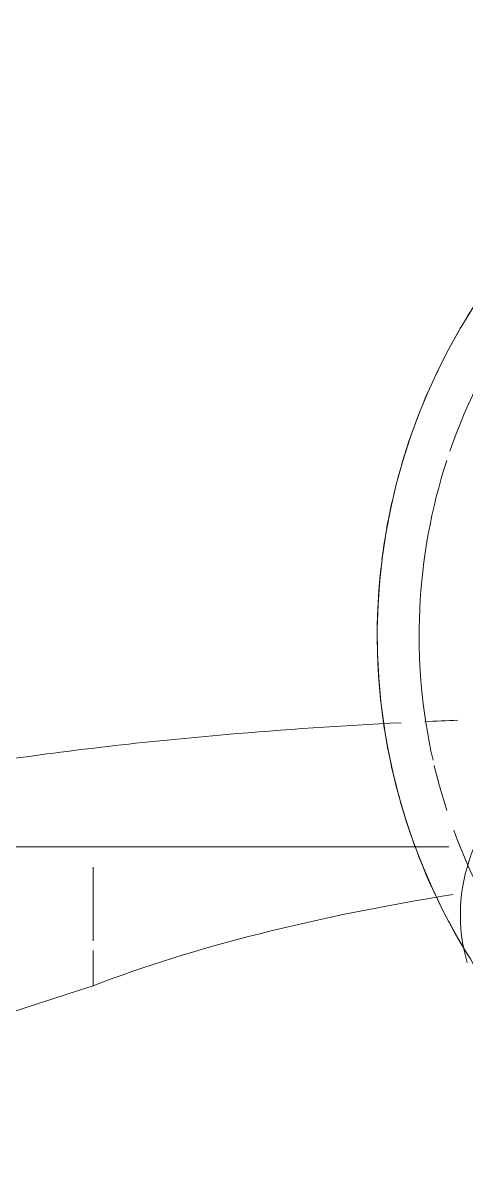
# Model space of a CAD drawing. Header units: millimetres. Extents: x -4000 to 187956, y -58990 to 162485.
# Drawn here: x 158713.2 to 158734.4, y 1800.1 to 1854.7 of the extents above; entities that cross this region are included whole.
import ezdxf

# ---------------------------------------------------------------- set-up
doc = ezdxf.new("R2010")
doc.units = ezdxf.units.MM
doc.layers.add('P-SANR-FIXT', color=6, linetype='Continuous', lineweight=9)

# ---------------------------------------------------------------- blocks, each defined once
blk = doc.blocks.new('C307 - C307-V895-FFS - TANG 1')
at = {"layer": 'P-SANR-FIXT', "color": 253}
for p, q in [((42.56, 89.707), (42.56, 88.025)), ((42.56, 87.565), (42.56, 84.05)), ((42.56, 83.089), (25.589, 83.089)), ((76.707, 83.089), (42.56, 83.089))]:
    blk.add_line(p, q, dxfattribs=at)
at = {"layer": 'P-SANR-FIXT', "color": 254}
for p, q in [((24.71, 88.597), (24.795, 88.28)), ((24.795, 88.28), (24.867, 87.959)), ((24.867, 87.959), (24.926, 87.637)), ((24.926, 87.637), (24.972, 87.312)), ((24.972, 87.312), (25.005, 86.985)), ((45.612, 83.089), (25.6, 83.089)), ((73.045, 83.089), (45.612, 83.089))]:
    blk.add_line(p, q, dxfattribs=at)
at = {"layer": 'P-SANR-FIXT', "color": 90}
for p, q in [((25.026, 86.001), (25.007, 85.673)), ((25.032, 86.329), (25.026, 86.001)), ((24.974, 85.346), (24.929, 85.021)), ((25.007, 85.673), (24.974, 85.346)), ((24.929, 85.021), (24.87, 84.698)), ((24.799, 84.378), (24.715, 84.061)), ((24.87, 84.698), (24.799, 84.378))]:
    blk.add_line(p, q, dxfattribs=at)
at = {"layer": 'P-SANR-FIXT', "color": 250, "flags": 128}
blk.add_lwpolyline([(24.403, 57.331), (25.01, 58.32), (25.577, 59.331), (26.103, 60.365), (26.587, 61.419), (27.029, 62.492), (27.428, 63.581), (27.782, 64.685), (28.093, 65.803), (28.358, 66.932), (28.578, 68.071), (28.752, 69.218), (28.881, 70.371), (28.963, 71.528), (28.998, 72.687), (28.988, 73.847), (28.931, 75.005), (28.827, 76.161), (28.678, 77.311), (28.482, 78.454), (28.242, 79.589), (27.956, 80.713), (27.625, 81.825), (27.25, 82.922), (26.831, 84.004), (26.37, 85.068), (25.866, 86.113), (25.321, 87.137), (24.735, 88.138)], dxfattribs=at)
at = {"layer": 'P-SANR-FIXT', "color": 90, "flags": 128}
blk.add_lwpolyline([(25.005, 86.985), (25.025, 86.657), (25.032, 86.329)], dxfattribs=at)
at = {"layer": 'P-SANR-FIXT', "color": 253}
for radius, start, end in [(27, 20.1353, 35.7833), (29, 25.7174, 33.0547), (27, 13.2926, 18), (27, 342, 12.7147), (29, 353.4961, 11.7784), (29, 347.2907, 352.8497), (29, 336.4222, 346.5642), (27, 308.7982, 341.0128), (29, 314.1869, 334.7976)]:
    blk.add_arc((0, 73), radius, start, end, dxfattribs=at)
at = {"layer": 'P-SANR-FIXT', "color": 250}
blk.add_arc((0, 73), 29, 11.7784, 25.7174, dxfattribs=at)
for points, knots in [([(42.56, 89.707), (49.426, 91.873), (62.348, 96.734), (84.838, 108.521), (106.16, 127.435), (115.965, 146.843), (119.281, 157.53)], [0, 0, 0, 0, 0.166667, 0.333333, 0.666667, 1, 1, 1, 1]), ([(64.5, 82.899), (61.942, 82.05), (56.425, 80.553), (46.829, 78.829), (37.11, 77.736), (30.683, 77.306), (27.852, 77.167)], [-1, -1, -1, -1, -0.75, -0.5, -0.25, -0.0599705, -0.0599705, -0.0599705, -0.0599705]), ([(147.158, 53.548), (141.715, 47.207), (129.301, 35.807), (110.04, 24.615), (92.235, 17.39), (80.045, 13.582), (70.877, 11.275), (65.448, 10.056), (61.248, 9.203), (56.941, 8.397), (52.536, 7.633), (48.753, 7.046), (45.649, 6.609), (43.276, 6.3), (40.864, 6.004), (37.602, 5.618), (33.432, 5.166), (28.273, 4.692), (23.175, 4.329), (19.755, 4.147), (18.14, 4.07)], [-1, -1, -1, -1, -0.8, -0.6, -0.5, -0.4, -0.35, -0.325, -0.3, -0.275, -0.25, -0.225, -0.2125, -0.2, -0.1875, -0.175, -0.15, -0.125, -0.1, -0.07818, -0.07818, -0.07818, -0.07818])]:
    blk.add_open_spline(points, degree=3, knots=knots, dxfattribs=at)
blk.add_open_spline([(25.391, 85.357), (31.896, 86.393), (37.745, 87.852), (42.56, 89.707)], degree=3, dxfattribs=at)
at = {"layer": 'P-SANR-FIXT', "color": 253}
blk.add_open_spline([(26.736, 77.115), (26.211, 77.092), (25.684, 77.07), (25.154, 77.05)], degree=3, dxfattribs=at)
blk = doc.blocks.new('C307 - C307-V948-FFS - TANG 1')
at = {"layer": 'P-SANR-FIXT', "color": 253}
for p, q in [((42.56, 89.707), (42.56, 88.025)), ((42.56, 87.565), (42.56, 84.05)), ((42.56, 83.089), (25.589, 83.089)), ((76.707, 83.089), (42.56, 83.089))]:
    blk.add_line(p, q, dxfattribs=at)
at = {"layer": 'P-SANR-FIXT', "color": 254}
for p, q in [((24.71, 88.597), (24.795, 88.28)), ((24.795, 88.28), (24.867, 87.959)), ((24.867, 87.959), (24.926, 87.637)), ((24.926, 87.637), (24.972, 87.312)), ((24.972, 87.312), (25.005, 86.985)), ((45.612, 83.089), (25.6, 83.089)), ((73.045, 83.089), (45.612, 83.089))]:
    blk.add_line(p, q, dxfattribs=at)
at = {"layer": 'P-SANR-FIXT', "color": 90}
for p, q in [((25.005, 86.985), (25.025, 86.657)), ((25.025, 86.657), (25.032, 86.329)), ((25.026, 86.001), (25.007, 85.673)), ((25.032, 86.329), (25.026, 86.001)), ((24.974, 85.346), (24.929, 85.021)), ((25.007, 85.673), (24.974, 85.346))]:
    blk.add_line(p, q, dxfattribs=at)
at = {"layer": 'P-SANR-FIXT', "color": 250, "flags": 128}
blk.add_lwpolyline([(24.403, 57.331), (25.01, 58.32), (25.577, 59.331), (26.103, 60.365), (26.587, 61.419), (27.029, 62.492), (27.428, 63.581), (27.782, 64.685), (28.093, 65.803), (28.358, 66.932), (28.578, 68.071), (28.752, 69.218), (28.881, 70.371), (28.963, 71.528), (28.998, 72.687), (28.988, 73.847), (28.931, 75.005), (28.827, 76.161), (28.678, 77.311), (28.482, 78.454), (28.242, 79.589), (27.956, 80.713), (27.625, 81.825), (27.25, 82.922), (26.831, 84.004), (26.37, 85.068), (25.866, 86.113), (25.321, 87.137), (24.735, 88.138)], dxfattribs=at)
at = {"layer": 'P-SANR-FIXT', "color": 90, "flags": 128}
blk.add_lwpolyline([(24.929, 85.021), (24.87, 84.698), (24.799, 84.378), (24.715, 84.061), (24.618, 83.747), (24.509, 83.437), (24.388, 83.132)], dxfattribs=at)
at = {"layer": 'P-SANR-FIXT', "color": 253}
for radius, start, end in [(27, 20.1353, 35.7833), (29, 25.7174, 33.0547), (27, 13.2926, 18), (27, 342, 12.7147), (29, 353.4961, 11.7784), (29, 347.2907, 352.8497), (29, 336.4222, 346.5642), (27, 308.7982, 341.0128), (29, 314.1869, 334.7976)]:
    blk.add_arc((0, 73), radius, start, end, dxfattribs=at)
at = {"layer": 'P-SANR-FIXT', "color": 250}
blk.add_arc((0, 73), 29, 11.7784, 25.7174, dxfattribs=at)
for points, knots in [([(42.56, 89.707), (49.426, 91.873), (62.348, 96.734), (84.838, 108.521), (106.16, 127.435), (115.965, 146.843), (119.281, 157.53)], [0, 0, 0, 0, 0.166667, 0.333333, 0.666667, 1, 1, 1, 1]), ([(64.5, 82.899), (61.942, 82.05), (56.425, 80.553), (46.829, 78.829), (37.11, 77.736), (30.683, 77.306), (27.852, 77.167)], [-1, -1, -1, -1, -0.75, -0.5, -0.25, -0.0599705, -0.0599705, -0.0599705, -0.0599705]), ([(147.158, 53.548), (141.715, 47.207), (129.301, 35.807), (110.04, 24.615), (92.235, 17.39), (80.045, 13.582), (70.877, 11.275), (65.448, 10.056), (61.248, 9.203), (56.941, 8.397), (52.536, 7.633), (48.753, 7.046), (45.649, 6.609), (43.276, 6.3), (40.864, 6.004), (37.602, 5.618), (33.432, 5.166), (28.273, 4.692), (23.175, 4.329), (19.755, 4.147), (18.14, 4.07)], [-1, -1, -1, -1, -0.8, -0.6, -0.5, -0.4, -0.35, -0.325, -0.3, -0.275, -0.25, -0.225, -0.2125, -0.2, -0.1875, -0.175, -0.15, -0.125, -0.1, -0.07818, -0.07818, -0.07818, -0.07818])]:
    blk.add_open_spline(points, degree=3, knots=knots, dxfattribs=at)
blk.add_open_spline([(25.391, 85.357), (31.896, 86.393), (37.745, 87.852), (42.56, 89.707)], degree=3, dxfattribs=at)
at = {"layer": 'P-SANR-FIXT', "color": 253}
blk.add_open_spline([(26.736, 77.115), (26.211, 77.092), (25.684, 77.07), (25.154, 77.05)], degree=3, dxfattribs=at)
blk = doc.blocks.new('CMF2_NHAXUONG_A_rvt-1-FFS - TANG 1')
at = {"layer": 'P-SANR-FIXT', "color": 250, "lineweight": 9, "rotation": 180}
for name in ['C307 - C307-V895-FFS - TANG 1', 'C307 - C307-V948-FFS - TANG 1']:
    blk.add_blockref(name, (158759.145, 1898.501), dxfattribs=at)

msp = doc.modelspace()

# ---------------------------------------------------------------- block references
at = {"lineweight": 5}
msp.add_blockref('CMF2_NHAXUONG_A_rvt-1-FFS - TANG 1', (0, 0), dxfattribs=at)

doc.saveas('drawing.dxf')
